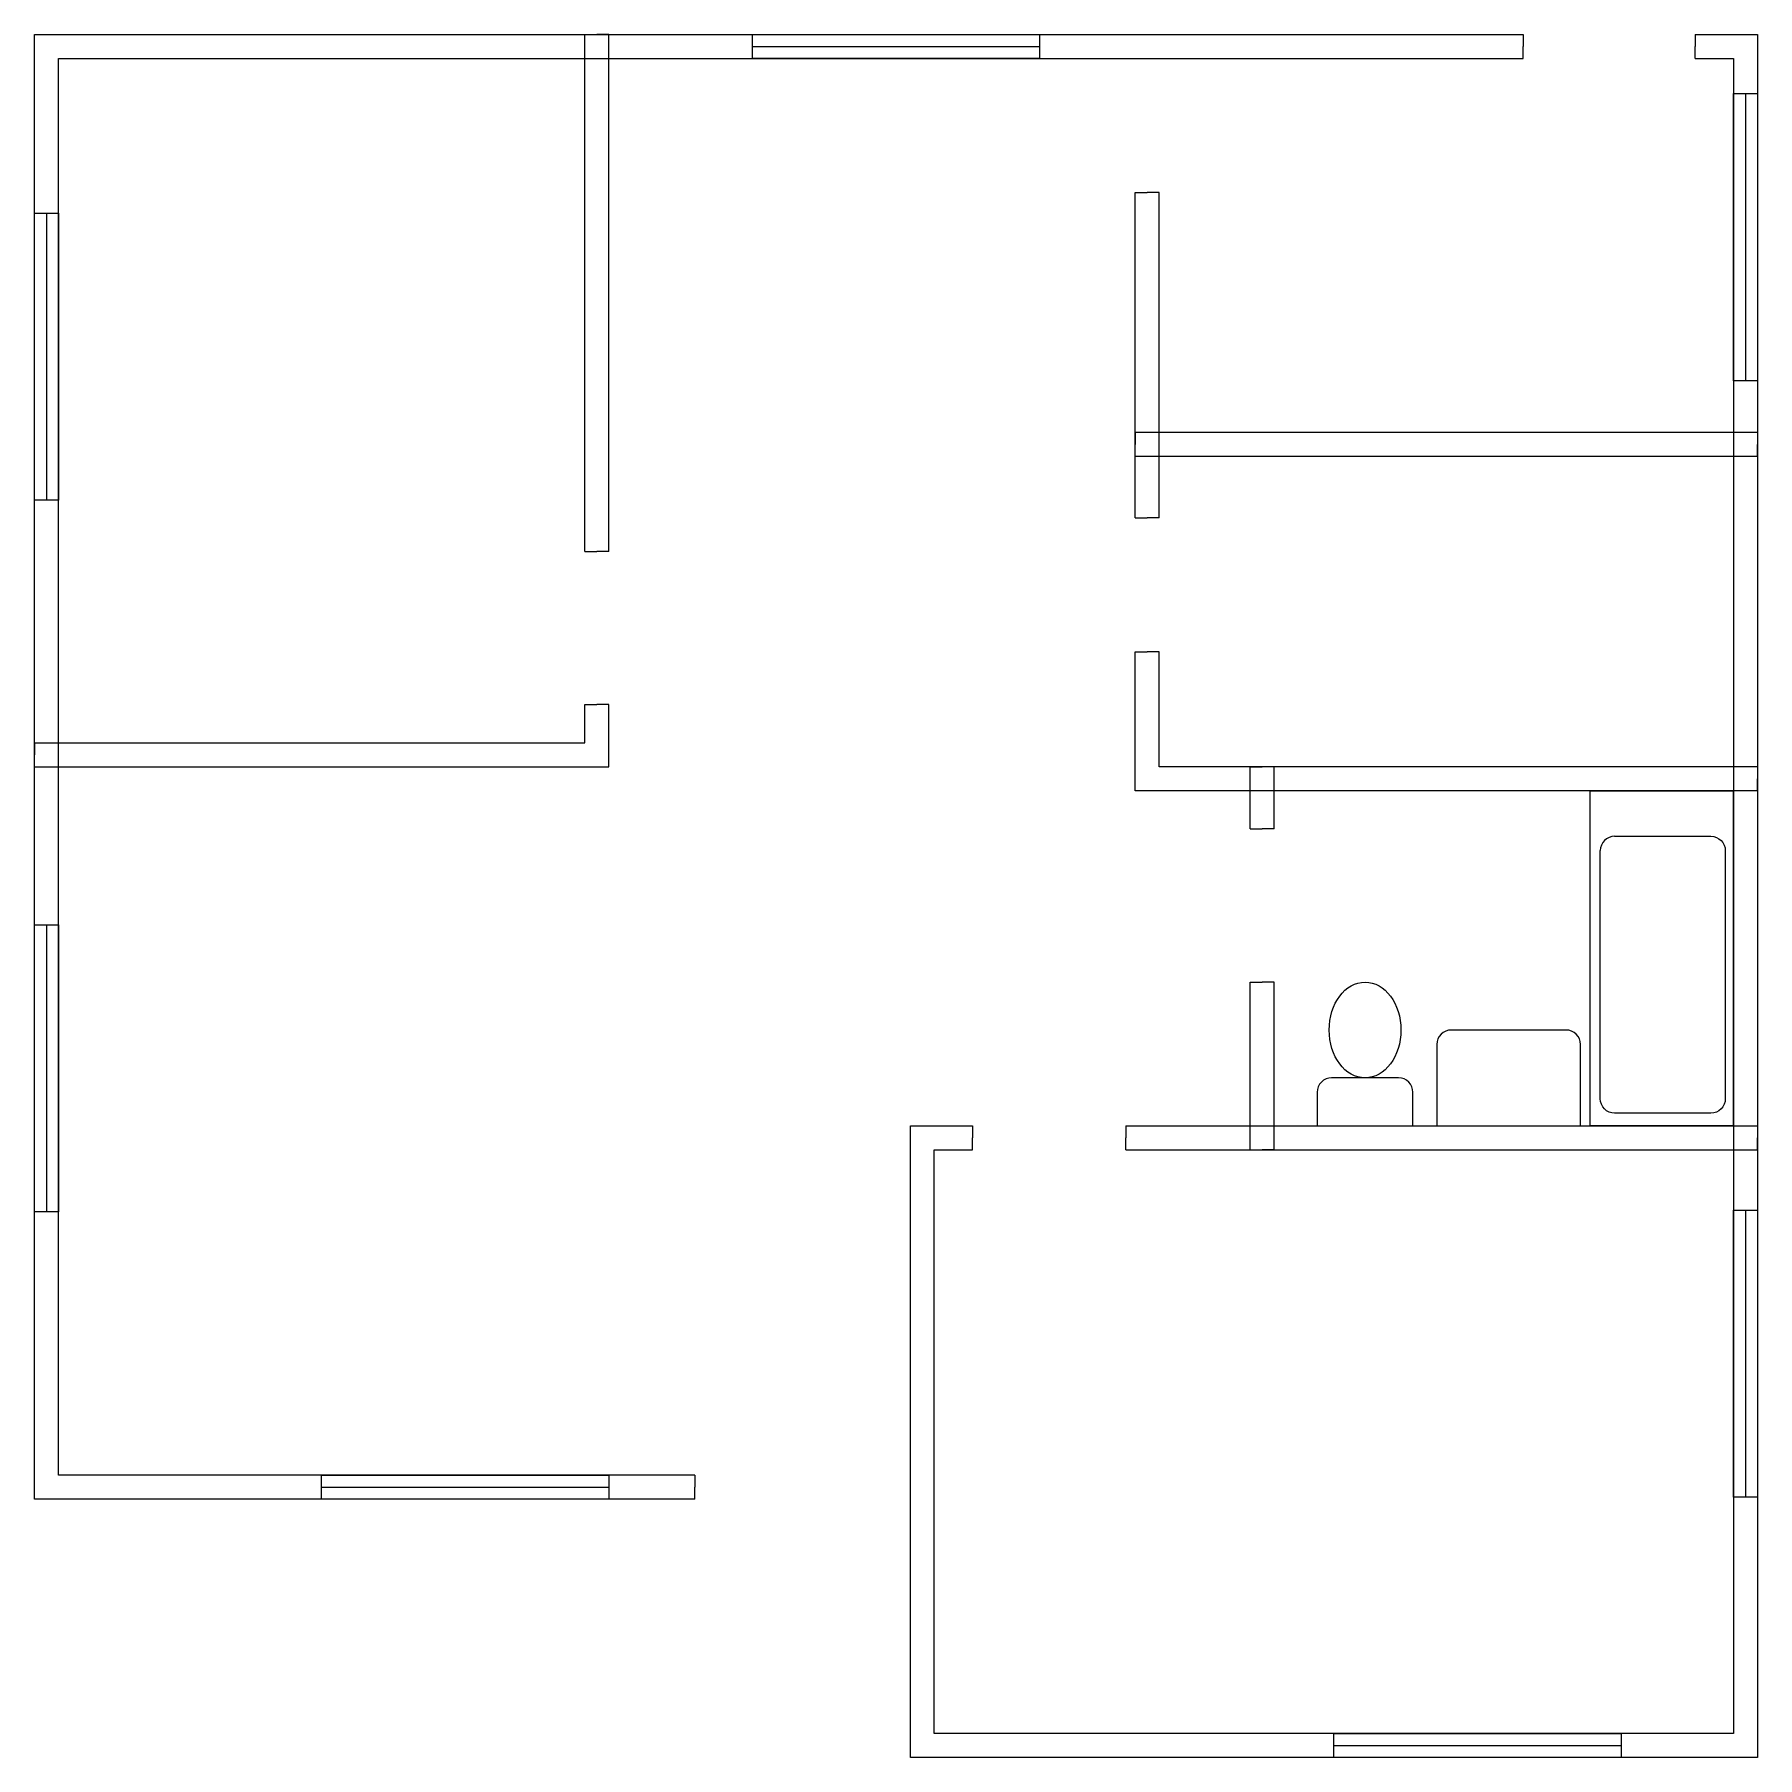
# Model space of a CAD drawing. Header units: inches. Extents: x -138 to 222, y -54 to 306.
import ezdxf

# ---------------------------------------------------------------- set-up
doc = ezdxf.new("R2010")
doc.units = ezdxf.units.IN
doc.header["$MEASUREMENT"] = 0
doc.layers.add('BathRoom', color=4, linetype='Continuous', plot=False)
doc.layers.add('Windows', color=6, linetype='Continuous', plot=False)

msp = doc.modelspace()

# ---------------------------------------------------------------- linework, layer by layer
for p, q in [((-138, 0), (-138, 306)), ((-138, 306), (173, 306)), ((-23, 198), (-23, 306)), ((-23, 306), (-20.5, 306)), ((-18, 306), (-20.5, 306)), ((-18, 198), (-18, 306)), ((173, 306), (173, 303.5)), ((209, 306), (209, 303.5)), ((209, 306), (222, 306)), ((222, 306), (222, -54)), ((173, 301), (173, 303.5)), ((209, 301), (209, 303.5)), ((-133, 5), (-133, 301)), ((-133, 301), (173, 301)), ((209, 301), (217, 301)), ((217, 301), (217, -49)), ((92, 205), (92, 273)), ((92, 273), (94.5, 273)), ((97, 273), (94.5, 273)), ((97, 205), (97, 273)), ((222, 222.82), (92, 222.82)), ((92, 222.82), (92, 220.32)), ((92, 217.82), (92, 220.32)), ((222, 222.82), (222, 220.32)), ((222, 217.82), (222, 220.32)), ((222, 217.82), (92, 217.82)), ((92, 205), (94.5, 205)), ((97, 205), (94.5, 205)), ((-23, 198), (-20.5, 198)), ((-18, 198), (-20.5, 198)), ((92, 148), (92, 177)), ((92, 177), (94.5, 177)), ((97, 177), (94.5, 177)), ((97, 153), (97, 177)), ((-23, 158), (-23, 166)), ((-23, 166), (-20.5, 166)), ((-18, 166), (-20.5, 166)), ((-18, 153), (-18, 166)), ((-138, 158), (-138, 155.5)), ((-138, 158), (-23, 158)), ((-138, 153), (-138, 155.5)), ((-138, 153), (-18, 153)), ((222, 153), (97, 153)), ((116, 140), (116, 153)), ((116, 153), (118.5, 153)), ((121, 153), (118.5, 153)), ((121, 140), (121, 153)), ((222, 153), (222, 150.5)), ((222, 148), (92, 148)), ((222, 148), (222, 150.5)), ((116, 140), (118.5, 140)), ((121, 140), (118.5, 140)), ((116, 73), (116, 108)), ((116, 108), (118.5, 108)), ((121, 108), (118.5, 108)), ((121, 73), (121, 108)), ((45, -54), (45, 78)), ((45, 78), (58, 78)), ((58, 78), (58, 75.5)), ((90, 78), (90, 75.5)), ((90, 78), (222, 78)), ((222, 78), (222, 75.5)), ((50, -49), (50, 73)), ((50, 73), (58, 73)), ((58, 73), (58, 75.5)), ((90, 73), (90, 75.5)), ((90, 73), (222, 73)), ((116, 73), (118.5, 73)), ((121, 73), (118.5, 73)), ((222, 73), (222, 75.5)), ((0, 5), (-133, 5)), ((0, 5), (0, 2.5)), ((0, 0), (-138, 0)), ((0, 0), (0, 2.5)), ((217, -49), (50, -49)), ((222, -54), (45, -54))]:
    msp.add_line(p, q)
at = {"layer": 'BathRoom'}
for points in [[(217, 78), (187, 78), (187, 148), (217, 148)], [(217, 78), (217, 78), (217, 148), (217, 148)]]:
    msp.add_lwpolyline(points, close=True, dxfattribs=at)
msp.add_lwpolyline([(192.14, 138.48), (212.27, 138.48, -0.414214), (215.27, 135.48), (215.27, 83.63, -0.414214), (212.27, 80.63), (192.14, 80.63, -0.414214), (189.14, 83.63), (189.14, 135.48)], format="xyb", dxfattribs=at)
for points in [[(155, 78), (185, 78), (185, 95, 0.414214), (182, 98), (158, 98, 0.414214), (155, 95)], [(130, 78), (150, 78), (150, 85, 0.414214), (147, 88), (133, 88, 0.414214), (130, 85)]]:
    msp.add_lwpolyline(points, format="xyb", close=True, dxfattribs=at)
msp.add_arc((192.14, 135.48), 3, 90, 180, dxfattribs=at)
msp.add_ellipse((140, 98), major_axis=(0, -10), ratio=0.75, dxfattribs=at)
at = {"layer": 'Windows'}
for p, q in [((12, 303.5), (72, 303.5)), ((219.5, 293.64), (219.5, 233.64)), ((-135.5, 268.67), (-135.5, 208.67)), ((-138, 229.5), (-138, 229.5)), ((-138, 229.5), (-138, 229.5)), ((-138, 229.5), (-138, 229.5)), ((-133, 229.5), (-133, 229.5)), ((-135.5, 120), (-135.5, 60)), ((219.5, 60.39), (219.5, 0.39)), ((-78, 2.5), (-18, 2.5)), ((133.5, -51.5), (193.5, -51.5))]:
    msp.add_line(p, q, dxfattribs=at)
for points in [[(12, 306), (72, 306), (72, 301), (12, 301)], [(217, 233.64), (217, 293.64), (222, 293.64), (222, 233.64)], [(-138, 208.67), (-138, 268.67), (-133, 268.67), (-133, 208.67)], [(-138, 60), (-138, 120), (-133, 120), (-133, 60)], [(217, 0.39), (217, 60.39), (222, 60.39), (222, 0.39)], [(-78, 5), (-18, 5), (-18, 0), (-78, 0)], [(133.5, -49), (193.5, -49), (193.5, -54), (133.5, -54)]]:
    msp.add_lwpolyline(points, close=True, dxfattribs=at)

doc.saveas('drawing.dxf')
